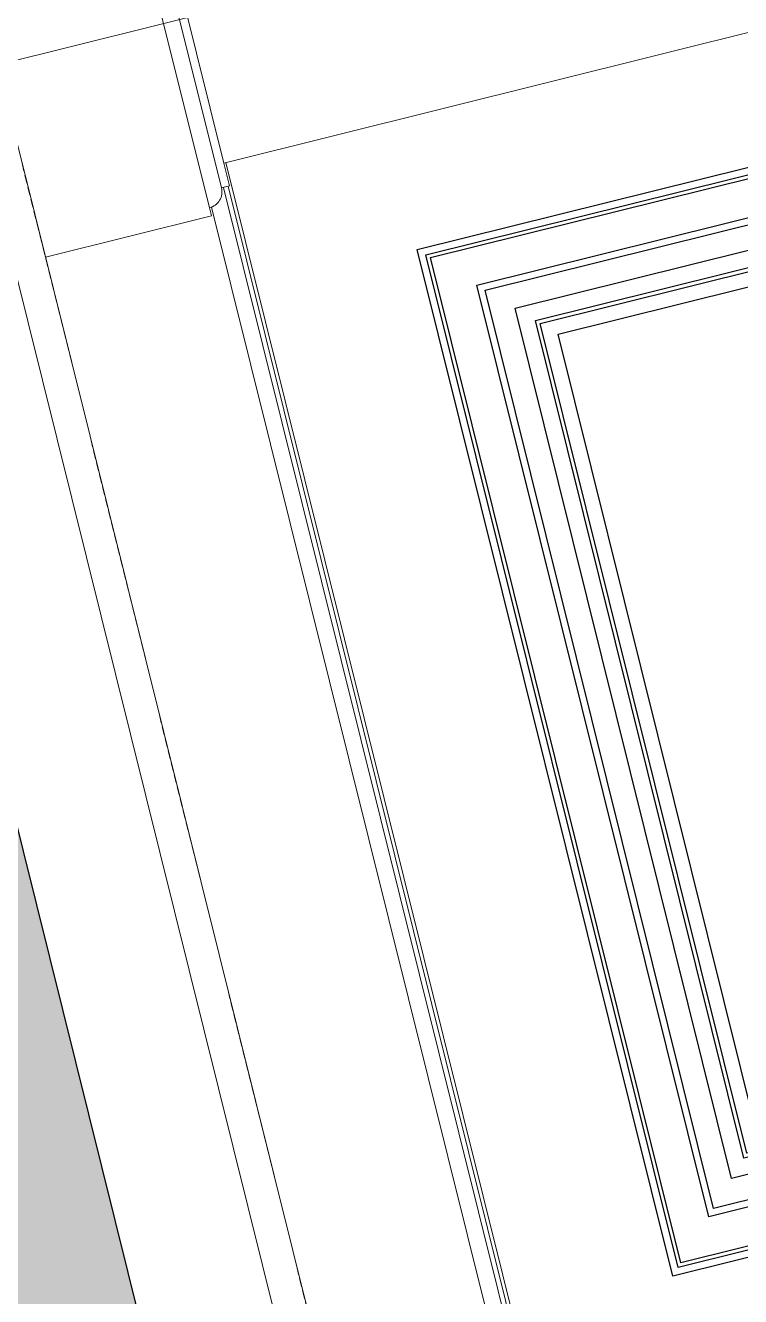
# Model space of a CAD drawing. Header units: inches. Extents: x 122939 to 389145, y 29603 to 574065.
# Drawn here: x 330073 to 330507, y 494044 to 494815 of the extents above; entities that cross this region are included whole.
import ezdxf

# ---------------------------------------------------------------- set-up
doc = ezdxf.new("R2010")
doc.units = ezdxf.units.IN
doc.header["$MEASUREMENT"] = 0
doc.linetypes.add('DASHED', pattern=[0.75, 0.5, -0.25])
doc.linetypes.add('HIDDEN', pattern=[0.375, 0.25, -0.125])
for name, color, linetype, lineweight in [('A-FLOR-TIL1', 6, 'Continuous', 18), ('DIM', 252, 'Continuous', 35), ('Marble', 6, 'Continuous', 0)]:
    doc.layers.add(name, color=color, linetype=linetype, lineweight=lineweight)
for name, color, linetype in [('A-Hidden', 8, 'HIDDEN'), ('A-WALL', 7, 'Continuous'), ('Calliper_wall hatch_CHB', 8, 'Continuous'), ('gypsum', 31, 'Continuous')]:
    doc.layers.add(name, color=color, linetype=linetype)

# ---------------------------------------------------------------- blocks, each defined once
blk = doc.blocks.new('deco column')
at = {"layer": 'Marble', "color": 6, "elevation": 0}
blk.add_lwpolyline([(7220.39, -7642.73), (7220.39, -7787.73), (7608.75, -7787.73), (7608.75, -7642.73)], dxfattribs=at)

msp = doc.modelspace()

# ---------------------------------------------------------------- hatches: boundary and pattern name
at = {"layer": 'Calliper_wall hatch_CHB', "ltscale": 300}
h = msp.add_hatch(dxfattribs=at)
h.set_pattern_fill('AR-CONC', color=256, scale=10, angle=-90, style=0)
h.set_pattern_definition([(333.971423, (279258.244, 592867.086), (11.227812, -71.11917), [7.5, -82.5]), (278.97142, (279258.244, 592867.09), (69.643965, 31.625426), [6, -66]), (24.42287, (279259.18, 592861.16), (80.871776, -39.493744), [6.37402, -70.11421]), (330.15562, (279277.65, 592871.915), (9.70499, -107.5631), [11.25, -123.75]), (20.60706, (279278.46, 592862.95), (117.09634, -67.1822), [9.56103, -105.17138]), (275.15559, (279277.65, 592871.92), (117.09634, -67.1822), [9, -99]), (304.971423, (279275.215, 592861.004), (-24.659192, -67.645578), [7.5, -82.5]), (249.97142, (279275.215, 592861.004), (76.244295, -6.103844), [6, -66]), (355.42287, (279273.16, 592855.37), (51.585102, -73.74942), [6.37402, -70.11421]), (321.471423, (279258.244, 592867.086), (32.598146, 6.857308), [0, -65.2, 0, -67, 0, -66.25]), (291.471423, (279258.244, 592867.086), (44.62585, -16.006101), [0, -38.2, 0, -63.7, 0, -25.25]), (251.471423, (279252.86, 592888.727), (10.6997366, -52.3475577), [0, -25, 0, -78, 0, -103.5]), (241.471423, (279250.446, 592898.43), (23.794676, -54.17642), [0, -32.5, 0, -51.8, 0, -73.5])])
h.paths.add_polyline_path([(330915.975, 489885.561), (331158.579, 489945.921), (329785.262, 495465.722), (329542.658, 495405.363)])

# ---------------------------------------------------------------- linework, layer by layer
at = {"layer": 'A-FLOR-TIL1'}
for p, q in [((329862.895, 495485.038, 0), (331157.016, 490283.553, 0)), ((329882.304, 495489.866, 0), (331176.424, 490288.382, 0))]:
    msp.add_line(p, q, dxfattribs=at)
at = {"layer": 'A-Hidden', "linetype": 'DASHED', "lineweight": 0, "ltscale": 10}
msp.add_line((329757.742, 495990.518, 0), (331726.728, 488076.536, 0), dxfattribs=at)
at = {"layer": 'A-WALL'}
msp.add_line((331158.579, 489945.921, 0), (329785.262, 495465.722, 0.001), dxfattribs=at)
at = {"layer": 'gypsum', "lineweight": 0, "ltscale": 5}
msp.add_line((332503.983, 495307.033, -0.002), (330193.432, 494731.329, -0.006), dxfattribs=at)
at = {"layer": 'gypsum', "elevation": 0.001}
for points in [[(330969.501, 494842.818), (331124.507, 494219.801), (330465.776, 494055.91), (330310.771, 494678.927)], [(330966.34, 494837.562), (331119.251, 494222.963), (330468.938, 494061.166), (330316.027, 494675.765)], [(330964.646, 494834.746), (331116.435, 494224.657), (330470.632, 494063.982), (330318.843, 494674.071)], [(330947.794, 494806.732), (331088.421, 494241.509), (330487.484, 494091.996), (330346.857, 494657.22)], [(330944.801, 494801.756), (331083.444, 494244.502), (330490.477, 494096.973), (330351.833, 494654.226)], [(330933.854, 494783.558), (331065.246, 494255.449), (330501.424, 494115.171), (330370.031, 494643.279)], [(330926.382, 494771.137), (331052.826, 494262.92), (330508.895, 494127.591), (330382.452, 494635.808)], [(330924.649, 494768.255), (331049.944, 494264.654), (330510.629, 494130.473), (330385.333, 494634.075)], [(330918.136, 494757.429), (331039.118, 494271.166), (330517.141, 494141.3), (330396.16, 494627.562)], [(330918.136, 494757.429), (331039.118, 494271.166), (330517.141, 494141.3), (330396.16, 494627.562)]]:
    msp.add_lwpolyline(points, close=True, dxfattribs=at)
at = {"layer": 'Marble'}
for p, q in [((330056.608, 495219.14, -0.002), (330184.714, 494704.241, -0.005)), ((330192.036, 494716.367, -0.032), (330068.727, 495211.85, -0.002)), ((330193.461, 494731.336, -0.032), (330076.022, 495203.361, -0.002))]:
    msp.add_line(p, q, dxfattribs=at)
at = {"layer": 'Marble', "elevation": -0.002}
msp.add_lwpolyline([(330193.432, 494731.329), (330196.856, 494717.566), (330192.004, 494716.359, -0.4142136), (330184.714, 494704.241), (330185.921, 494699.388), (330085.186, 494674.326), (330079.15, 494698.586)], format="xyb", dxfattribs=at)
at = {"layer": 'Marble', "elevation": -0.006}
for points in [[(330398.549, 493911.933), (330194.612, 494731.623)], [(330395.387, 493903.933), (330193.184, 494716.653)], [(330398.298, 493904.657), (330196.095, 494717.377)], [(330388.822, 493888.903), (330185.876, 494704.606)]]:
    msp.add_lwpolyline(points, dxfattribs=at)

# ---------------------------------------------------------------- block references
at = {"layer": 'DIM', "rotation": 283.9714232829858}
msp.add_blockref('deco column', (335776.461, 504054.896, 0.004), dxfattribs=at)

doc.saveas('drawing.dxf')
